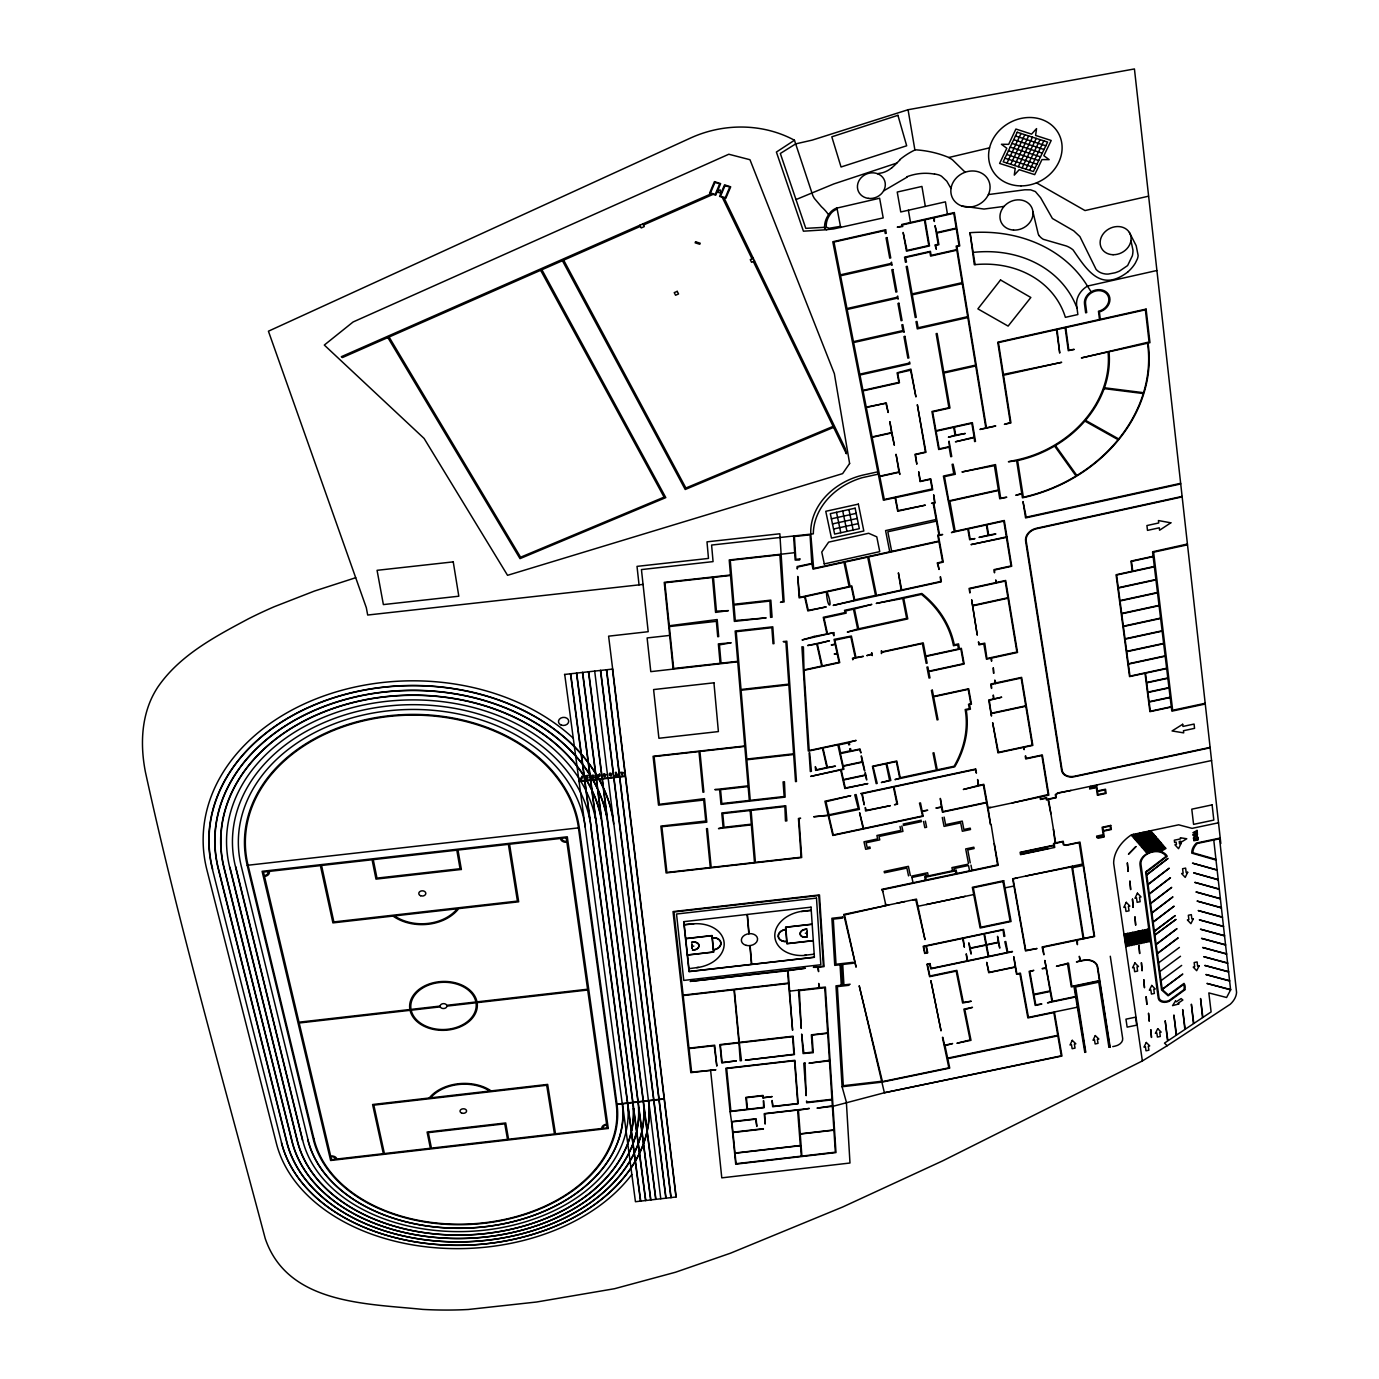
<?xml version="1.0" encoding="UTF-8"?>
<svg xmlns="http://www.w3.org/2000/svg" width="1379" height="1379" viewBox="0 0 1379 1379"><rect width="100%" height="100%" fill="white"/><g stroke="black" fill="none" stroke-linecap="round" stroke-linejoin="round"><path stroke-width="1.5" d="M593.522 777.325L592.039 775.188L594.142 775.394L594.004 777.808L591.936 777.515L593.487 777.446M1006.98 163.067L1021.029 133.47M1010.755 164.273L1024.838 134.711M1014.548 165.48L1028.648 135.935M1018.323 166.704L1032.44 137.176M1022.098 167.91L1036.232 138.4M1025.873 169.117L1040.025 139.624M1029.63 170.324L1043.817 140.865M1213.761 840.001L1230.62 989.863L1226.603 997.5L1208.831 992.914L1211.107 1011.927L1164.479 1043.11L1167.168 1045.73L1230.258 1004.257A24.288 16.772 -16.3 0 0 1236.567 992.38L1219.57 838.777M1152.637 551.772L1187.353 544.033M1090.375 786.323L1089.6 789.012L1096.271 787.599L1097.391 795.252L1106.13 793.408L1105.527 789.219L1097.477 790.925L1096.598 784.996M900.022 159.861L896.419 163.463A62.21 56.177 -23.8 0 1 891.954 167.686M1127.746 272.025C1100.873 292.71 1086.962 270.094 1073.086 249.927A28.39 24.098 -25.7 0 0 1066.329 245.979L1043.334 239.325A17.944 15.359 -27.1 0 1 1039.318 235.843M1193.559 838.139L1195.645 836.432L1197.834 837.087L1196.558 836.226M1196.507 835.743L1197.506 834.398L1195.61 835.933L1193.214 835.226L1194.903 836.208M891.92 167.652L889.869 169.221A22.443 20.082 -23.9 0 1 882.56 172.72L877.544 173.702M1194.886 836.519L1193.507 837.622L1193.869 840.759L1198.161 839.845L1197.886 837.57L1197.61 839.535L1196.283 839.811L1196.076 838.07L1195.8 839.914L1194.317 840.225L1193.593 838.398M1146.725 874.648L1168.03 858.427L1146.776 874.976M1148.035 884.301L1169.271 868.184L1148.069 884.629M1149.31 893.764L1170.478 877.716L1149.345 894.092M1150.603 903.297L1171.719 887.352L1150.638 903.624M1151.879 912.743L1172.926 896.884L1151.913 913.07M1153.12 921.93L1174.115 906.158L1153.154 922.258M1154.861 934.841L1175.822 919.517M1154.895 935.152L1175.856 919.483M1156.136 944.253L1176.994 928.67L1156.171 944.563M1154.361 931.118L1175.218 915.604L1154.395 931.428M1157.36 953.354L1178.166 937.858L1157.395 953.665M1158.636 962.835L1179.39 947.442M1159.825 971.574L1180.51 956.25M1161.049 980.641L1181.682 965.403M1162.204 989.226L1182.786 974.057L1162.256 989.536L1168.306 994.931L1184.027 983.399A14.204 9.877 -15.7 0 1 1184.733 989.881M1184.802 989.863L1169.202 1001.309A7.946 5.516 -15.6 0 1 1158.274 998.379L1140.002 864.788A14.393 10.411 -16.8 0 1 1150.827 851.929A14.393 10.411 -16.8 0 1 1167.22 856.256L1146.38 872.131L1162.256 989.536M355.696 577.715L314.481 591.039L274.231 606.726A423.146 316.429 -2.4 0 0 248.565 618.74C215.21 636.546 179.615 655.18 157.74 687.225A133.384 103.563 3.4 0 0 151.569 698.291C140.968 721.269 140.624 747.711 145.45 772.188C179.701 928.981 224.139 1083.429 265.216 1238.514C287.556 1304.051 365.487 1303.534 422.698 1309.395A293.951 205.04 -2.5 0 0 442.349 1310.033A307.362 215.038 -2.5 0 0 452.346 1310.016A279.161 194.06 -2.6 0 0 468.308 1309.481L536.552 1302.017L614.551 1288.71L675.52 1272.231L730.525 1253.183L842.638 1207.021L942.633 1160.877L1142.364 1060.951L1167.168 1045.73M828.589 214.641L825.849 211.228A60.848 54.057 -16 0 0 821.488 206.781L814.351 198.386A92.686 82.654 -24.6 0 1 812.8 195.525L794.459 140.244L776.394 152.052L803.423 231.189L826.814 229.707M883.594 190.905L907.072 177.167M1133.693 834.312L1131.573 835.553L1132.228 836.312L1136.744 833.674M1140.157 832.95L1132.969 837.156L1133.624 837.898L1143.208 832.295M1146.328 831.64L1134.296 838.673L1134.934 839.415L1149.379 831.003M1148.604 852.774L1162.652 844.62L1163.307 845.361L1152.896 851.412M1155.654 851.067L1164.031 846.206L1164.669 846.947L1157.567 851.067M1159.239 851.257L1165.324 847.723L1165.979 848.464L1160.653 851.55M796.011 199.576L833.881 183.907L896.764 163.101M640.408 226.363L342.406 357.575L341.302 356.713L711.288 193.767L709.564 193.215L714.443 181.632L720.631 183.614L715.735 195.18L713.115 194.353L643.441 225.018M753.296 258.321L750.279 259.631L751.555 262.286L754.572 260.976M833.123 426.37L685.88 488.011L563.666 260.148M833.606 427.369L685.225 489.493L562.425 260.7M824.797 228.38L826.349 229.672L833.519 228.948L883.198 217.916L879.63 198.231L836.002 208.298A15.307 13.583 -19.8 0 0 830.02 212.728L828.055 215.486A23.581 20.875 -20 0 0 824.625 228.397M837.139 209.056L836.312 209.401A13.497 11.98 -19.8 0 0 831.037 213.297L829.313 215.727A20.806 18.427 -19.9 0 0 826.262 227.121L829.141 228.259L840.466 226.363M1220.829 843.517L1134.434 68.95L908.054 109.734L812.179 140.124L795.7 143.881L780.324 153.483L805.784 228.345L824.711 227.311M833.019 1106.286L884.387 1092.754L1061.985 1056.038L1054.401 1011.979M1004.067 206.402L984.003 209.056L961.784 205.988M908.054 109.734L914.863 149.777A104.132 91.135 -21.5 0 1 948.804 157.499L989.536 147.846M1091.168 291.848L1087.462 286.091A137.469 116.284 -20.8 0 0 970.04 232.706L974.298 264.699A95.685 80.947 -21.2 0 1 1065.381 317.342L1077.861 314.55L1076.706 305.897A21.254 17.772 -25.8 0 1 1087.462 286.091L1156.791 270.525M1148.5 196.214L1085.014 210.556L1036.491 182.855M962.128 282.661L912.122 293.899L907.227 266.302L906.21 266.526L915.26 317.532L916.259 317.308L912.277 294.83L962.283 283.609M967.679 316.653L918.121 327.754L917.001 321.445L916.001 321.669L917.276 328.892L967.834 317.566M824.142 563.942L879.75 551.634L876.785 536.827L868.649 533.277L828.624 542.137L821.763 552.048L824.297 563.908M877.837 471.808L862.806 475.117A64.641 53.005 -14.6 0 0 810.783 534.087L813.644 568.458L938.823 541.068L937.72 535.086L938.927 534.828L933.204 503.421L931.549 503.266L934.445 502.628L933.652 494.785L935.134 502.99L933.807 503.283L939.513 534.707L942.667 534.518L938.409 535.448L943.27 562.132L937.91 563.304L939.047 569.475L937.237 562.942L942.581 561.77L938.909 541.551L868.701 556.909L876.527 595.452L901.142 590.091L898.384 572.837L901.728 589.953L940.633 581.473L940.375 576.663L941.323 581.817L833.209 605.398L854.187 600.33L851.291 586.54L827.004 591.85C833.674 608.76 827.366 610.139 826.417 591.97L805.215 596.607L808.284 610.328L826.228 606.915L807.801 610.931L804.629 596.745L799.13 597.883L797.751 576.422L799.699 597.314L849.085 586.523L843.982 562.322L813.007 569.113L811.869 563.908L797.751 567.01L797.286 569.01L797.114 566.562L811.8 563.425L810.076 534.811L794.407 536.534L795.873 559.357L800.148 558.891L799.458 560.012L795.166 560.064L793.597 536L813.317 533.845A65.296 53.505 -14.7 0 1 862.289 477.668L878.285 474.135M831.399 518.797L856.187 513.35M832.485 523.917L857.238 518.47M833.571 529.019L858.29 523.589M936.134 519.487L885.577 530.587L889.748 551.807M936.427 521.107L887.835 531.777L891.679 551.376M1180.579 483.339L1026.217 517.159L1023.011 501.577L1025.562 517.935L1180.648 483.977M1182.027 496.423L1036.456 528.26A12.739 10.205 -18.9 0 0 1025.614 541.137L1061.589 770.327A11.877 8.912 -16.4 0 0 1074.517 776.687L1210.141 747.797M1182.096 496.923L1036.525 528.76A12.118 9.705 -18.9 0 0 1026.217 541.016L1062.14 770.206A11.291 8.481 -16.4 0 0 1074.448 776.256L1210.09 747.384M1006.946 536.759L970.988 544.619L1006.429 537.379L1011.048 565.924L993.966 569.648L994.5 572.819L994.638 569.992L1011.721 566.269L1004.308 520.504L955.182 531.277L949.855 501.18L998.396 490.51L999.741 498.784L1006.756 497.233L1000.654 498.06L995.517 464.585L961.956 471.98L994.397 465.654L998.362 489.993L948.786 500.905L944.494 476.651L955.337 474.273L953.079 464.154L952.113 464.361L953.751 473.773L943.391 476.065L954.216 531.484L951.458 532.587L967.799 529.019L969.661 539.758L974.97 538.603L970.178 539.137L968.403 528.881L986.364 524.951L988.088 535.224C957.853 541.913 1015.013 530.501 988.691 535.086L986.968 524.813L1003.774 521.124L1006.342 536.896M996.121 582.541L969.058 588.437L969.851 592.987L969.73 588.799L1005.17 581.076L1016.875 652.026L986.933 658.49L984.761 643.148L979.469 644.303L978.435 641.821L978.969 644.889L983.779 643.838L986.468 659.196L991.036 658.197M1187.44 544.843L1153.62 552.203L1172.667 710.254L1205.16 703.29M1153.103 556.289L1130.952 561.098L1132.245 571.234L1116.076 574.75L1129.539 676.606L1145.001 673.28L1149.896 711.667L1171.323 707.082M1153.154 556.685L1131.504 561.391L1132.745 571.13L1154.326 566.441M972.643 605.415L1007.911 597.745M972.729 605.898L1007.997 598.227M1154.378 566.838L1116.611 575.043L1118.283 587.678L1155.912 579.508M1155.947 579.904L1118.335 588.057L1119.989 600.589L1157.464 592.47M1157.515 592.867L1120.041 600.985L1121.696 613.414L1159.032 605.347M925.774 656.025L958.457 648.94L957.716 644.838L953.475 645.751A128.799 101.943 -11.7 0 0 921.465 594.401L903.728 598.262L907.778 618.912L847.309 632.047L857.652 628.996L853.48 609.208L845.689 610.897L846.172 613.155L824.021 617.964L827.452 633.53M1159.067 605.726L1121.748 613.81L1123.368 626.152L1160.566 618.102M925.878 656.473L960.853 648.906L963.525 663.678L928.705 671.194L927.877 666.936L926.929 667.143L929.032 678.072L929.98 677.865L928.791 671.642L964.18 664.006L961.353 648.32L959.422 648.733L958.543 643.872L954.285 644.786A129.781 102.718 -11.7 0 0 921.827 593.487L876.234 603.416L902.762 598.469L906.641 618.344L858.617 628.79L854.463 608.984L871.838 604.381L844.534 610.328L845.017 612.586L823.263 617.309L826.866 633.65M1160.618 618.499L1123.42 626.531L1125.04 638.787L1162.101 630.789M1162.152 631.168L1125.092 639.166L1126.695 651.319L1163.617 643.372M1163.669 643.752L1126.746 651.698L1128.332 663.764L1165.134 655.852M995.328 683.036L990.794 684.018L991.553 688.449L991.449 684.449L1021.149 678.054L1032.216 745.091L998.43 752.313L992.639 722.682L997.948 752.865L1032.837 745.401L1021.632 677.365L995.897 682.915L994.811 680.054L995.431 683.605M1165.169 656.232L1128.384 664.144L1129.97 676.124L1166.617 668.246M1166.668 668.625L1145.484 673.176L1146.673 682.484L1167.789 677.951M809.18 750.504L856.135 740.42L849.188 742.367L849.688 744.643L848.757 744.85L848.326 742.867L838.846 744.901L840.638 752.848L850.085 750.814L849.636 748.831L850.567 748.625L851.084 750.9L860.048 748.969L860.927 752.951L859.582 749.538L840.414 753.641L843.155 765.845L862.254 761.76C857.928 739.178 869.442 790.598 862.34 762.191L843.258 766.276L843.931 769.258L841.224 769.844L843.414 779.6L865.374 774.912C864.064 764.966 868.908 789.736 865.46 775.326L843.517 780.031L845.31 787.978L867.839 783.6L844.844 788.512L840.673 769.965L810.662 776.394L843.276 768.965L837.846 744.815L809.214 750.952L804.026 670.366L839.742 662.627L834.847 640.218L850.791 636.753L855.256 657.628L852.463 658.231L852.791 659.8L853.032 658.593L863.426 656.335L855.963 657.473L851.395 636.029L834.054 639.391L835.088 644.079L831.227 644.924L835.174 644.545L837.105 653.37L834.226 653.991L837.208 653.836L839.053 662.299L822.263 665.936L817.333 643.907L829.451 640.787L807.629 645.527L816.747 644.027L821.694 666.057L803.991 669.901L803.388 646.941L801.923 646.768L808.249 751.021M991.553 713.15L1025.735 705.807M991.639 713.598L1025.804 706.255M1167.841 678.313L1146.707 682.864L1147.897 692.103L1168.961 687.587M1169.013 687.966L1147.949 692.482L1149.121 701.687L1170.116 697.188M1170.168 697.55L1149.155 702.049L1150.327 711.202L1171.271 706.72M1205.246 704.031L1172.184 711.099M903.09 824.09L921.258 820.229M903.383 825.469L921.534 821.608M1211.555 760.536L1058.124 793.184L1055.814 794.752L1056.28 797.717L1048.574 799.355L1055.642 842.862L1063.243 841.259L1063.761 844.465L1066.191 844.999L1079.998 842.086L1094.616 936.479L1042.989 947.287L1043.869 954.785L1042.076 946.977L1083.101 938.392L1071.759 866.857L1025.631 876.079M1050.884 813.662L1048.04 799.648L1046.437 799.992L1046.161 798.251L1040.421 799.475L1040.007 797.028L988.14 808.06L990.553 824.556L986.588 802.75L942.426 812.145L941.478 807.301L935.893 808.06L941.392 806.887L940.306 798.407L942.908 811.61L986.519 802.337L983.33 784.841L963.335 789.477L978.125 785.513L977.608 779.531L978.676 785.392L983.813 784.306L987.985 807.301L990.915 807.473M1053.418 829.158L1055.125 843.155L1053.539 843.483L1053.815 845.172L1020.115 852.308L1020.529 854.652L1054.745 847.43L1054.142 843.776L1062.847 841.69L1063.347 844.758L1066.122 845.361L1079.136 842.621L1082.481 864.081L1012.651 878.802L1025.493 950.941L1037.06 948.511L1025.804 950.39L1013.1 879.026L1017.564 877.768M991.105 824.435L997.569 864.909L881.646 889.403L882.836 891.575M911.64 876.113L927.602 872.752L928.257 875.906M967.92 864.219L951.924 867.598L952.544 870.77M911.915 877.458L926.085 874.458L926.464 876.286M968.179 865.564L953.975 868.563L954.337 870.39M1048.385 848.43L1021.149 854.187L1020.856 852.498L1053.866 845.517L1054.142 847.189M1218.519 822.78L1192.094 828.365L1178.666 824.814L1131.435 834.795A43.128 31.252 -16.8 0 0 1113.663 863.254L1142.364 1060.951M885.525 903.745L885.249 905.693L843.724 914.449L856.1 967.179L844.534 914.932L888.817 904.934M1072.586 867.719L1083.153 865.478L1094.116 936.255L1083.791 938.409M1220.225 838.018L1196.42 843.034A18.203 13.118 -17.8 0 0 1191.732 853.118L1216.019 860.065M1220.294 838.622L1197.231 843.483A16.738 12.066 -17.8 0 0 1192.921 852.756L1215.95 859.358M1004.981 887.886L1013.927 886.007M917.983 906.296L973.729 894.557M1012.393 951.389L1007.79 952.355L1005.791 941.512L1004.826 941.702L1007.273 952.458L988.743 956.336L986.588 945.029L998.362 942.564C1002.774 962.301 995.173 921.999 998.293 942.185L986.519 944.649L984.468 933.842L1003.119 929.929L1003.86 936.444L1004.826 936.238L1003.584 929.429L923.189 946.304L924.688 953.441L927.757 952.803L926.343 946.046L962.645 938.427L964.386 947.218L963.18 938.306L983.934 933.945L985.985 944.77L970.23 948.062C965.765 929.308 973.522 967.92 970.299 948.442L986.071 945.149L988.226 956.44L967.61 960.767L966.248 953.82L967.093 960.87L931.049 968.42L930.015 963.542L926.964 964.18L929.601 976.694L956.181 971.126L962.628 1003.05L971.264 1001.24L963.335 1002.292L956.888 970.368L929.877 976.004L927.412 964.386L929.687 963.904L930.739 968.868L1012.462 951.769M1067.518 963.938L1056.452 966.248L1068.518 963.111L1071.897 986.347L1099.425 980.607L1097.305 966.989A12.945 9.153 -14.5 0 0 1083.204 960.542L1076.43 961.956L1079.998 960.715L1079.292 956.319L1080.688 960.767L1083.153 960.249A13.342 9.446 -14.5 0 1 1097.701 966.903L1110.164 1047.144L1109.044 1047.213M1077.378 1007.204L1028.441 1017.357L1020.426 973.16L1016.909 973.884L1013.772 956.664L1015.22 966.851L989.036 972.333L986.709 962.335L988.691 972.695L1015.272 967.144L1016.564 974.264L1019.822 973.574L1027.872 1017.943L1053.832 1012.565L1057.745 1035.301L947.649 1058.124L945.029 1045.713L952.613 1043.541L944.529 1045.23L942.857 1037.336M956.992 1043.231L970.092 1039.921L963.869 1009.152L972.471 1007.359L964.8 1009.566L971.006 1040.318L957.371 1043.145M1112.75 1046.609L1115.077 1046.127A8.688 5.999 -14.4 0 0 1122.678 1038.456L1110.285 956.25M988.364 194.577L1024.838 189.785L1030.665 189.837L1035.388 191.578L1040.593 197.697L1052.401 218.485L1073.758 230.845L1079.895 236.567L1096.098 269.405A17.462 14.686 -27.4 0 0 1104.958 273.921A17.255 14.514 -27.4 0 0 1108.251 274.076L1114.921 272.818A33.889 28.58 -27.8 0 0 1119.61 271.042L1127.626 265.561L1132.349 255.787A28.614 24.115 -27.4 0 0 1132.952 250.133L1130.952 240.601M829.417 1060.261L808.956 1063.192L829.451 1060.83M881.681 1081.274L843.31 1085.687L837.363 986.64L849.068 985.295M850.171 984.21L835.984 985.83L842.086 1086.738L881.888 1082.153L949.752 1068.104L947.769 1058.676L1057.848 1035.87L1061.278 1055.814L884.387 1092.754M763.242 1097.598L772.171 1096.581L762.759 1097.925L762.57 1095.84L746.418 1097.701L747.487 1109.233L763.57 1107.371L763.501 1100.563L764.121 1107.682L730.06 1111.595L725.785 1068.26L794.873 1060.313L798.148 1103.752L772.636 1106.699L772.102 1100.476L772.998 1106.372L797.751 1103.528L794.511 1060.727L726.681 1068.518L730.922 1111.508M831.933 1099.287L807.422 1102.114L806.543 1101.011L806.663 1102.769L831.968 1099.856M730.887 1111.146L746.97 1109.285L745.867 1097.391L763.052 1095.426L763.259 1097.874M832.347 1105.786L817.023 1108.13L832.382 1106.354M797.614 1110.061L764.655 1113.87L765.155 1124.075L764.259 1113.646L809.352 1108.44L798.441 1110.267L801.906 1156.085M730.06 1111.595L731.525 1121.592L756.123 1118.765L756.83 1126.471L755.658 1119.179L731.939 1121.903L736.058 1163.704L835.329 1152.206L824.763 987.726L799.355 990.639L801.251 1028.424L798.475 990.122M732.956 1132.176L763.38 1128.677M732.99 1132.538L763.414 1129.022M800.216 1133.814L833.899 1129.918M800.234 1134.072L833.916 1130.194M735.007 1153.016L800.303 1145.466L797.579 1109.802M735.024 1153.275L800.527 1145.69L801.32 1156.154M684.225 924.671L692.086 923.775M811.024 910.243L803.164 911.14A30.114 22.081 -9.5 0 0 774.826 936.617A30.114 22.081 -9.5 0 0 806.232 955.285M684.243 924.878L693.878 923.792M801.423 911.536L811.024 910.45M685.708 938.547L712.098 935.531L713.736 952.096L687.483 955.078M811.955 924.154L785.599 927.153L786.84 943.753L813.058 940.754M685.725 938.703L711.892 935.72L713.495 951.958L687.466 954.923M811.955 924.326L785.84 927.309L787.064 943.564L813.058 940.599M692.12 946.287L693.809 946.097M806.991 933.031L805.319 933.221M688.948 968.679L698.429 967.403M804.474 955.285L813.955 954.199M814.162 957.181L689.241 971.454L683.915 921.827M789.633 991.139L818.988 987.778L818.712 983.451L819.66 987.709L825.383 987.054L835.984 1152.568L735.714 1164.169L731.525 1121.592M827.676 1032.94L811.369 1034.819L812.576 1052.091L803.871 1053.091L801.664 1034.043L803.078 1053.556L813.265 1052.694L812.041 1035.112L827.693 1033.319M669.677 635.426L647.113 637.943L650.785 671.642L737.731 661.799L744.763 745.97L653.077 756.278L658.524 805.146L703.704 800.044L705.738 821.022L660.851 826.09L666.074 872.941L801.699 857.548L799.027 818.85L800.63 818.23L798.441 818.488L801.113 857.204L755.416 862.392L751.09 810.404L784.875 806.577L785.461 821.022L786.857 820.867L785.771 805.75L721.769 812.989L723.096 827.366L718.493 828.607L751.348 824.883L754.485 862.496L711.185 867.408L707.427 828.589L706.496 828.693L710.271 867.512L666.936 872.424L661.868 826.711L706.806 822.177L704.514 798.648L659.386 804.302L654.077 756.606L698.981 751.572L702.945 792.218L703.876 792.115L699.929 751.452L744.798 746.418L748.09 785.84L714.839 789.598L719.631 789.788L720.976 804.371L785.134 797.131L784.444 781.738L783.082 781.893L784.151 796.51L750.245 800.337L746.866 759.795L793.649 754.537L795.528 781.6L796.459 781.497L786.823 641.183L783.203 641.597L785.892 642.097L793.597 753.796L746.815 759.053L741.075 690.241L788.84 684.898M564.476 674.469L612.672 669.074L676.175 1196.989M788.788 684.122L741.023 689.483L736.214 631.703L771.861 627.721L773.016 643.734L773.998 643.614L772.792 626.807L735.162 631.013L737.696 661.317L721.045 663.178L719.442 644.889L731.18 642.786L718.356 643.872L720.079 663.299L673.659 668.487L664.885 582.783L712.46 577.491L715.563 612.414L728.44 610.621L716.442 611.138L713.46 577.387L730.525 575.491L734.352 621.412L766.155 617.878L735.283 620.498L733.99 605.071L769.913 601.072L770.602 617.378L772.085 617.206L770.844 600.141L733.921 604.261L730.267 560.339L779.876 554.841L783.065 601.244L780.462 602.347L784.117 601.933L779.842 533.776L706.996 541.844L708.478 558.426L637.012 566.373L639.046 584.868M586.747 776.17L588.247 775.446L585.523 775.739A1.931 1.5 -4.8 0 0 586.023 776.446A7.205 5.585 -4.9 0 0 586.851 776.963A10.963 8.481 -4.6 0 1 587.402 777.291C585.127 779.549 589.626 778.463 587.454 776.618M617.895 775.239L615.241 775.532L616.947 774.774A5.43 4.223 -5.7 0 1 615.396 772.395L616.172 772.309A4.999 3.878 -5.7 0 0 617.861 774.791M579.077 781.203L625.29 775.998L612.414 669.108M579.128 781.565L625.325 776.36L664.126 1098.735L616.999 1104.165L579.301 827.796A167.859 127.264 -0.6 0 0 388.602 715.787A167.859 127.264 -0.6 0 0 247.203 865.322L313.257 1139.14A153.345 106.683 -2.7 0 0 484.063 1223.294A153.345 106.683 -2.7 0 0 617.034 1104.458L664.161 1099.029L675.969 1197.006L635.443 1201.712L622.498 1103.838M247.203 865.322L579.301 827.796M794.683 552.686L729.215 559.96L730.474 574.991L664.23 582.352L673.124 669.143M643.062 584.42L367.693 615.034L366.314 607.674L268.422 331.201L691.207 137.728A109.441 98.116 -14.2 0 1 794.459 140.244M669.28 625.756L717.201 619.55L718.7 636.598L717.718 636.702L716.356 621.326L669.367 626.566M793.597 536L711.598 545.05L713.064 561.615L641.442 569.579L648.199 631.703L608.604 636.167L612.672 669.074M1104.458 387.775L1142.45 392.55M1104.165 388.619L1142.157 393.411M934.514 173.909L938.444 174.805A16.944 14.928 -24.6 0 1 941.529 176.236L946.821 181.201L951.01 188.509M1230.585 989.553L1206.935 983.434L1230.62 989.863M1228.568 971.661L1204.781 965.438L1228.62 971.954M1229.585 980.693L1205.867 974.522L1229.62 981.003M1227.603 962.938L1203.729 956.681L1227.638 963.249M1225.552 944.718L1201.523 938.375L1225.586 945.046M1226.569 953.803L1202.626 947.494L1226.603 954.113M1224.518 935.6L1200.419 929.205L1224.552 935.927M1222.432 917.052L1198.179 910.554L1222.466 917.38M1223.483 926.292L1199.299 919.845L1223.518 926.602M1221.38 907.623L1197.041 901.073L1221.415 907.951M1219.277 889.007L1194.8 882.37L1219.312 889.334M1220.363 898.556L1195.955 891.954L1220.398 898.867M1218.226 879.561L1193.662 872.855L1218.26 879.888M1217.14 869.89L1192.49 863.151L1217.174 870.218M1006.67 154.482L1036.939 164.204M1004.929 158.171L1035.164 167.859M1011.945 143.399L1042.265 153.172M1010.186 147.105L1040.49 156.861M1008.428 150.794L1038.715 160.533M1015.461 135.969L1045.816 145.795M1013.703 139.675L1044.041 149.484M610.087 774.877C614.138 775.291 608.777 770.43 609.259 775.067C611.518 777.015 612.31 775.222 610.087 775.17M1085.514 420.336L1118.266 438.694M1084.894 421.078L1117.645 439.418M965.179 172.237L952.665 159.998A44.438 39.164 -24.2 0 0 948.804 157.499M1055.452 445.555L1076.861 475.479A147.777 123.645 -21.3 0 0 1147.518 343.216M1054.607 446.055L1076.016 475.996A147.777 123.645 -21.3 0 1 1023.356 497.198L1017.616 460.586A107.907 90.393 -21.5 0 0 1022.666 459.362A104.287 87.291 -21.4 0 0 1049.091 449.106A107.907 90.393 -21.5 0 0 1109.009 351.783M387.861 337.562L520.004 558.633L665.798 497.612L541.895 269.732M389.085 337.028L520.59 557.219L664.092 497.129L540.637 270.284M1129.418 232.517L1136.175 245.686L1138.123 255.46A15.462 12.98 -27.8 0 1 1137.347 258.976L1135.245 263.251A34.027 28.666 -27.5 0 1 1127.729 272.025M639.839 225.225L641.218 227.949L644.252 226.604L642.873 223.898M752.038 258.873L722.2 197.231L719.614 196.404L724.527 184.855L730.698 186.82L725.785 198.369L724.027 197.818L845.189 448.313L846.378 453.777L753.313 261.51M842.086 1086.738L846.378 1102.183L849.981 1163.014L721.786 1177.856L710.616 1070.38M229.931 867.27L297.468 1140.967A169.272 117.784 -2.7 0 0 456.38 1235.015A169.272 117.784 -2.7 0 0 627.635 1143.674M302.518 1140.381L235.464 866.65A179.718 136.28 -0.6 0 1 386.758 706.169A179.718 136.28 -0.6 0 1 590.988 826.469M235.688 866.615L302.725 1140.364A164.015 114.112 -2.7 0 0 485.27 1230.102A164.015 114.112 -2.7 0 0 627.514 1103.252M884.146 1091.737L859.203 985.744L882.422 1081.584L948.855 1067.829L942.443 1037.422M822.987 747.987L827.434 767.396L835.45 766.138L815.61 770.396L815.334 766.621L816.644 769.723L826.883 767.517L822.436 748.125M896.833 903.245L904.865 901.556M836.501 512.298L840.776 532.742M901.832 826.055L902.952 831.382L879.026 836.467L879.768 839.88L866.115 842.776L867.184 847.551L869.908 846.965L870.201 848.326L865.667 849.292L863.995 841.811L877.647 838.897L876.906 835.484L900.832 830.399L900.004 826.452M911.95 877.613L913.036 882.767M910.347 875.527L908.399 866.34L884.18 871.459L884.473 872.804L906.882 868.063L908.537 875.906M912.898 899.849L915.759 899.901L924.981 939.599L916.466 899.108L885.921 905.555L882.439 889.748L998.224 865.288L994.276 843.586M926.447 904.521L965.248 896.35M842.707 510.937L846.965 531.38M926.274 879.974L925.688 877.147L955.371 870.873L955.923 873.7M848.93 509.558L853.136 530.019M925.378 880.164L924.654 876.665L956.147 870.011L956.819 873.51M923.534 821.453L924.792 827.641L926.619 827.245L925.361 821.057M944.115 817.075L945.598 824.642L962.266 821.108L963.869 829.503L970.247 828.158L970.506 829.52L962.318 831.261L960.698 822.867L944.046 826.4L942.288 817.454M836.932 207.919L840.707 227.535M1032.974 211.952L1038.266 234.12A14.738 12.601 -27 0 0 1039.335 235.826M968.437 863.237L965.696 848.93L973.85 847.206L974.108 848.568L967.765 849.912L970.23 862.858M968.558 865.65L969.558 870.821M895.471 497.543L897.988 510.644L925.361 505.145L897.695 511.23L895.074 497.629M970.988 865.133L971.988 870.304M1012.324 802.923L1048.178 794.511L1041.852 755.502L1025.683 758.95L1025.218 756.123M993.966 698.877L993.294 695.016L993.397 698.998M908.382 210.246L910.519 222.502M990.932 657.628L991.57 661.231L991.604 658.076L1017.53 652.474L1005.687 580.473L996.707 582.421L995.69 579.921L996.207 583.024M925.068 219.813L929.515 245.945L906.451 251.15L903.142 232.448L906.986 250.444L928.774 245.514L924.413 219.95M925.326 206.402L921.93 186.441L897.229 192.043L900.746 211.97L945.425 201.851L947.442 214.141M1024.304 747.228L1024.132 749.676L1023.735 747.349M1025.769 756.002L1026.166 758.398L1042.334 754.951L1048.85 795.149L1040.559 796.924L1040.904 798.941L1046.644 797.717L1046.902 799.355L1055.762 797.458L1055.314 794.649L1057.762 792.908L1071.052 790.426M934.376 217.71L934.341 221.502L933.721 217.848M1067.415 963.352L1071.311 986.933L1073.965 986.381L1075.62 996.517L1052.556 1001.326L1044.851 960.439L1046.109 967.799L1042.093 968.644L1046.196 968.265L1050.091 990.88L1033.888 994.259L1029.872 971.678L1033.819 970.368L1029.13 971.333L1035.198 1005.412L1041.869 1004.015L1035.767 1004.808L1033.991 994.862L1050.195 991.501L1051.918 1001.447L1047.471 1002.861L1075.689 996.983L1084.79 1052.401L1085.773 1052.177L1075.62 987.002L1098.77 982.176L1108.871 1046.954M1085.428 1052.263L1074.603 986.261L1099.494 981.072L1109.785 1047.23M1077.361 940.082L1077.413 944.667L1076.706 940.219M1072.362 866.219L1083.842 938.72M970.04 232.706L975.108 264.613M1057.09 329.512L1059.727 353.076L1056.469 329.65M1065.76 327.581L1068.828 350.042L1074.224 349.387L1068.277 350.714L1065.122 327.719M1167.789 1039.938L1165.186 1020.753L1167.444 1040.162M564.718 674.434L622.239 1103.562M570.716 673.779L581.352 753.985A202.989 153.948 -0.6 0 1 588.161 762.346L576.456 673.124M584.886 780.548L584.403 776.877A191.112 144.933 -0.6 0 1 591.815 790.305L595.556 818.781M584.937 780.91L586.334 791.46M586.437 792.201L627.686 1102.924M627.721 1103.234L631.427 1131.056A169.324 117.818 -2.7 0 0 632.754 1102.648M635.374 1160.842L634.357 1153.103A180.115 125.334 -2.7 0 0 638.201 1144.174L639.391 1153.258A185.251 128.919 -2.7 0 1 449.83 1245.151A185.251 128.919 -2.7 0 1 281.575 1142.777L212.418 869.253A202.989 153.948 -0.6 0 1 335.235 697.188A202.989 153.948 -0.6 0 1 581.076 753.658L570.458 673.797M635.426 1161.152L640.718 1201.092M584.644 780.566L584.093 776.394A191.112 144.933 -0.6 0 0 577.094 766.448M584.696 780.945L586.006 790.788M586.109 791.512L589.816 819.54M590.746 826.504L627.479 1102.959M628.238 1108.768L631.289 1131.659A169.272 117.784 -2.7 0 1 627.79 1143.26M635.202 1161.152L634.185 1153.447A180.115 125.334 -2.7 0 1 449.537 1241.841A180.115 125.334 -2.7 0 1 286.711 1142.208L218.192 868.598A197.18 149.535 -0.6 0 1 343.061 700.015A197.18 149.535 -0.6 0 1 582.438 763.983L581.128 754.054A202.765 153.776 -0.6 0 0 335.545 697.309A202.765 153.776 -0.6 0 0 212.659 869.218M635.254 1161.463L640.511 1201.126M1176.442 1034.336L1173.891 1014.996L1176.097 1034.56M576.698 673.107L588.454 762.742A202.989 153.948 -0.6 0 1 595.452 772.964L582.455 672.452M590.695 779.893L590.109 775.446A196.938 149.346 -0.6 0 1 597.538 789.098L601.278 818.023A191.353 145.105 -0.6 0 0 592.056 790.253L590.746 780.255M632.927 1102.321L592.143 791.012A191.112 144.933 -0.6 0 1 602.192 825.211L637.943 1101.752M632.961 1102.631L636.667 1130.901A174.633 121.524 -2.7 0 0 637.994 1102.045M645.786 1200.506L639.597 1153.275A185.441 129.04 -2.7 0 0 643.441 1144.191L650.647 1199.954M590.453 779.911L589.798 774.946A196.938 149.346 -0.6 0 0 582.8 764.828L584.334 776.343A191.353 145.105 -0.6 0 1 591.712 789.564L590.505 780.29M596.469 825.849L632.72 1102.355M645.579 1200.54L639.425 1153.62A185.441 129.04 -2.7 0 1 449.623 1245.254A185.441 129.04 -2.7 0 1 281.454 1142.812M1184.785 1028.941L1182.665 1009.583L1185.13 1028.717M596.262 779.256L595.521 773.516A202.765 153.776 -0.6 0 0 588.505 763.208L590.04 774.895A197.18 149.535 -0.6 0 1 597.435 788.34L596.314 779.635M1099.511 319.48L1098.46 311.24A12.049 10.084 -25.8 0 0 1108.802 298.485A12.049 10.084 -25.8 0 0 1095.857 290.952A12.049 10.084 -25.8 0 0 1085.549 303.725L1086.704 312.568L1085.652 312.809L1084.497 303.949A13.135 10.998 -25.8 0 1 1095.478 290.073A13.135 10.998 -25.8 0 1 1109.785 297.778A13.135 10.998 -25.8 0 1 1099.373 311.964L1100.304 319.307M582.696 672.435L595.745 773.464A202.989 153.948 -0.6 0 1 603.157 787.133L602.106 778.98M596.504 779.238L595.831 774.015A202.765 153.776 -0.6 0 1 603.244 787.909L607.001 817.264A197.18 149.535 -0.6 0 0 597.762 789.047L596.538 779.6M638.167 1101.718L597.865 789.822A196.938 149.346 -0.6 0 1 607.932 824.556L643.183 1101.149M638.201 1102.028L641.907 1130.746A179.908 125.196 -2.7 0 0 643.217 1101.442M650.854 1199.92L643.597 1143.76A185.441 129.04 -2.7 0 0 647.096 1131.814L655.714 1199.368M1193.766 1023.149L1191.37 1004.188L1193.404 1023.373M588.695 671.763L602.313 778.583M602.347 778.945L603.485 787.857A202.989 153.948 -0.6 0 1 612.724 816.506M643.407 1101.114L603.588 788.633A202.765 153.776 -0.6 0 1 613.655 823.918M643.441 1101.425L647.147 1130.573A185.251 128.919 -2.7 0 0 648.458 1100.838M655.921 1199.334L647.234 1131.194A185.441 129.04 -2.7 0 0 649.199 1106.716M588.454 671.78L602.071 778.601M594.694 671.09L607.863 777.946M608.156 778.29L648.423 1100.545M648.682 1100.821L660.782 1198.782M1202.867 1017.271L1200.557 998.517L1202.505 1017.495M600.675 670.418L613.914 777.273M613.965 777.635L653.87 1099.908M653.905 1100.218L666.04 1198.161M600.434 670.453L613.672 777.308M613.724 777.67L653.663 1099.942M653.698 1100.235L665.833 1198.196M1152.585 552.014L1171.771 710.806M606.674 669.746L619.723 776.618M619.757 776.98L659.11 1099.304M659.145 1099.615L671.108 1197.575M606.432 669.78L619.481 776.653M619.533 777.015L658.903 1099.339M658.938 1099.632L670.901 1197.61M747.401 914.605L749.073 933.669M750.107 945.615L751.727 964.317M747.177 914.622L748.831 933.704M749.883 945.632L751.503 964.335M809.68 752.813L811.421 771.292L810.318 771.533L809.111 752.882M840.07 964.766L841.276 985.227M842.724 964.455L843.914 984.916M841.397 964.611L842.586 985.071M899.815 159.654A64.71 56.763 -24.5 0 1 914.949 149.966M906.917 176.736A47.041 41.267 -23.3 0 1 934.445 174.116M973.16 252.409A109.441 92.565 -21.2 0 1 1076.982 308M596.711 825.814A185.544 140.692 -0.6 0 0 385.844 701.428A185.544 140.692 -0.6 0 0 229.707 867.305L297.243 1140.985A169.496 117.939 -2.7 0 0 456.087 1235.153A169.496 117.939 -2.7 0 0 627.686 1144.087M576.732 765.621A191.353 145.105 -0.6 0 0 344.595 704.703A191.353 145.105 -0.6 0 0 223.95 867.943L291.986 1141.588A174.805 121.645 -2.7 0 0 456.242 1238.566A174.805 121.645 -2.7 0 0 632.944 1144.139L634.133 1153.103A179.908 125.196 -2.7 0 1 449.795 1241.721A179.908 125.196 -2.7 0 1 286.935 1142.174L218.416 868.58A196.938 149.346 -0.6 0 1 343.405 700.136A196.938 149.346 -0.6 0 1 582.507 764.431L584.024 775.86A191.353 145.105 -0.6 0 0 577.043 766M576.801 766.069A191.112 144.933 -0.6 0 0 344.94 704.824A191.112 144.933 -0.6 0 0 224.174 867.925L292.193 1141.571A174.581 121.49 -2.7 0 0 456.552 1238.428A174.581 121.49 -2.7 0 0 632.892 1143.708L631.358 1132.245A169.496 117.939 -2.7 0 1 627.859 1143.674M573.026 737.989A208.574 158.206 -0.6 0 0 323.169 696.188A208.574 158.206 -0.6 0 0 206.902 869.873L276.403 1143.398A190.526 132.591 -2.7 0 0 433.816 1247.616A190.526 132.591 -2.7 0 0 631.789 1174.512M580.456 778.721A1.931 1.5 -4.6 0 1 581.748 779.342L581.938 776.153L581.455 778.497A2.706 2.103 -4.6 0 0 580.404 778.152M585.265 827.124A173.909 131.867 -0.6 0 0 387.654 710.892A173.909 131.867 -0.6 0 0 241.222 865.995L308 1139.744A158.654 110.389 -2.7 0 0 484.701 1226.689A158.654 110.389 -2.7 0 0 622.274 1103.855M1108.061 351.99A106.941 89.583 -21.5 0 1 1048.643 448.416A103.27 86.429 -21.4 0 1 1022.529 458.552A106.941 89.583 -21.5 0 1 1017.978 459.672L1008.411 461.741L1016.633 460.758L1021.736 493.441L1015.789 495.251L1021.822 493.941L1022.425 497.836L1023.425 497.612A148.311 124.093 -21.3 0 0 1148.052 343.095M692.103 923.947A29.89 21.961 -7.1 0 1 724.096 942.409A29.89 21.961 -7.1 0 1 696.688 967.627M786.668 941.443A8.153 5.981 -9.1 0 1 778.359 936.358A8.153 5.981 -9.1 0 1 785.771 929.498M786.685 941.598A8.377 6.154 -9.1 0 1 778.135 936.393A8.377 6.154 -9.1 0 1 785.754 929.325M712.34 937.858A8.153 5.981 -7.5 0 1 720.803 942.926A8.153 5.981 -7.5 0 1 713.512 949.786M712.322 937.703A8.377 6.154 -7.5 0 1 721.027 942.891A8.377 6.154 -7.5 0 1 713.529 949.941M622.998 1109.268A158.878 110.527 -2.7 0 1 480.823 1227.241A158.878 110.527 -2.7 0 1 307.776 1139.778M623.205 772.55L622.515 774.791A2.051 1.586 -5.7 0 1 621.843 774.877L620.653 772.24L623.205 772.55M606.053 774.67C602.864 776.705 607.708 775.774 604.071 776.842L603.468 775.257L605.209 774.636L603.571 774.015L606.053 774.67M1015.185 168.41L1014.289 175.116L1019.202 169.686L1034.698 174.65L1041.972 159.585L1049.16 159.654L1043.851 155.689L1051.194 140.486L1035.595 135.435L1036.543 128.609L1031.578 134.125L1015.909 129.04L1008.67 144.347L1001.43 144.278L1006.808 148.277L999.62 163.429L1015.185 168.41M718.183 190.716L717.597 192.146L720.459 193.06L720.183 189.854L718.183 190.716M714.96 182.356L710.495 192.957L715.218 194.456L719.683 183.855L714.96 182.356M695.585 241.79L695.154 242.825L699.774 244.255L700.204 243.221L695.585 241.79M725.044 185.562L720.545 196.163L725.268 197.662L729.767 187.079L725.044 185.562M1017.219 132.246L1003.188 161.86L1033.405 171.53L1047.609 142.089L1017.219 132.246M1126.264 902.331L1123.868 907.382L1125.385 907.054L1126.005 911.45L1129.022 910.829L1128.401 906.434L1129.901 906.106L1126.264 902.331M1137.416 893.161L1135.003 898.229L1136.52 897.901L1137.141 902.331L1140.157 901.694L1139.537 897.281L1141.054 896.953L1137.416 893.161M1072.241 1040.335L1070.035 1044.972L1071.466 1044.679L1072.155 1048.712L1075.034 1048.109L1074.362 1044.075L1075.81 1043.782L1072.241 1040.335M1181.045 843.483L1178.545 848.688L1174.908 844.775L1176.442 844.465L1176.149 842.173L1174.615 842.5L1174.322 840.207L1180.476 838.915L1180.338 837.76L1186.767 838.76L1180.907 842.345L1180.769 841.19L1179.217 841.518L1179.51 843.81L1181.045 843.483M1095.288 1035.577L1093.047 1040.214L1094.495 1039.921L1095.15 1043.955L1098.029 1043.351L1097.391 1039.318L1098.839 1039.025L1095.288 1035.577M1134.917 962.921L1132.573 967.782L1134.038 967.472L1134.658 971.695L1137.606 971.075L1137.003 966.851L1138.485 966.541L1134.917 962.921M1187.698 872.269L1185.216 877.389L1181.613 873.562L1183.148 873.235L1182.579 868.736L1185.63 868.098L1186.181 872.597L1187.698 872.269M1151.741 985.433L1149.379 990.208L1150.862 989.898L1151.431 994.069L1154.361 993.449L1153.792 989.295L1155.257 988.984L1151.741 985.433M1193.369 918.69L1190.904 923.671L1187.371 919.948L1188.87 919.638L1188.336 915.277L1191.335 914.639L1191.87 919L1193.369 918.69M1146.294 1042.472L1143.984 1047.092L1145.415 1046.799L1146.001 1050.798L1148.879 1050.212L1148.293 1046.196L1149.741 1045.903L1146.294 1042.472M1157.722 1028.665L1155.395 1033.319L1156.843 1033.026L1157.412 1037.06L1160.291 1036.474L1159.739 1032.423L1161.187 1032.13L1157.722 1028.665M1199.109 965.869L1196.679 970.695L1193.214 967.093L1194.679 966.782L1194.162 962.559L1197.127 961.939L1197.644 966.179L1199.109 965.869M1175.529 1001.016L1172.546 1005.636L1178.993 1003.929L1178.131 1003.205L1182.872 1000.034L1181.131 998.586L1176.39 1001.74L1175.529 1001.016M849.619 463.499L842.621 473.618L507.541 575.319L424.094 438.436L324.306 345.06L353.093 321.979L728.801 154.241L749.969 159.723L834.364 373.657L849.619 463.499M1090.789 786.771L1090.203 788.34L1096.202 787.064L1095.995 785.668L1090.789 786.771M1000.533 279.971L977.883 308.879L1008.118 326.099L1030.837 297.485L1000.533 279.971M1135.882 846.603L1128.539 854.135L1135.882 846.603M1146.845 871.011L1145.621 872.011L1161.583 989.932L1168.116 995.81L1183.561 984.485A13.066 9.084 -15.7 0 1 1183.82 989.76L1169.064 1000.499A7.309 5.068 -15.6 0 1 1159.015 997.793L1140.967 864.237A13.256 9.584 -16.8 0 1 1150.931 852.412A13.256 9.584 -16.8 0 1 1166.031 856.393L1146.845 871.011M1170.823 522.813L1159.584 530.226L1159.291 527.812L1147.5 530.381L1146.914 525.554L1158.722 522.969L1158.429 520.555L1170.823 522.813M1182.682 724.285L1172.064 730.956L1183.699 732.87L1183.441 730.732L1194.559 728.353L1194.076 724.061L1182.941 726.44L1182.682 724.285M1150.879 830.968L1135.417 839.966L1136.072 840.725L1151.517 831.709L1150.879 830.968M1152.189 832.485L1136.744 841.5L1137.399 842.241L1152.844 833.244L1152.189 832.485M1153.568 834.088L1138.123 843.086L1138.778 843.827L1154.223 834.847L1153.568 834.088M1154.878 835.605L1139.45 844.603L1140.105 845.344L1155.533 836.363L1154.878 835.605M1156.24 837.174L1140.812 846.154L1141.45 846.896L1156.878 837.932L1156.24 837.174M1157.55 838.691L1142.122 847.671L1142.777 848.413L1158.188 839.449L1157.55 838.691M1158.929 840.294L1143.501 849.257L1144.156 849.998L1159.567 841.035L1158.929 840.294M1160.239 841.811L1144.829 850.757L1145.466 851.515L1160.877 842.552L1160.239 841.811M1161.359 843.103L1145.949 852.05L1146.587 852.791L1161.997 843.845L1161.359 843.103M677.21 291.348L674.228 292.641L675.572 295.244L678.554 293.951L677.21 291.348M814.144 636.426L802.061 639.959L832.64 632.892L833.881 635.788L834.088 632.582L814.144 636.426M897.936 115.319L831.813 136.814L841.052 166.997L906.675 145.778L897.936 115.319M954.337 212.573L901.728 224.484L902.021 226.087L897.264 227.156L902.762 226.518L902.487 224.915L953.785 213.314L956.199 228.121L936.858 232.482L935.031 225.622L938.151 244.273L934.928 244.997L936.324 249.271L935.669 245.428L938.892 244.704L936.944 233.068L956.285 228.707L959.008 245.496L956.164 246.134L956.733 249.616L931.118 255.391L930.429 251.323L904.555 257.149L905.451 262.269L906.468 262.027L905.658 257.494L929.877 252.029L930.584 256.098L956.836 250.185L975.591 365.125L943.805 372.192L937.134 333.459L936.134 333.684L948.907 407.719L931.928 411.494L938.685 449.502L949.114 447.192L950.769 456.708L951.734 456.501L949.062 441.125L949.39 446.606L939.202 448.864L936.082 431.231L953.699 427.335L955.061 435.195L948.39 437.212L965.283 433.471L955.664 435.057L954.32 427.197L971.833 423.319L974.143 437.126L955.423 441.797L974.229 437.643L974.608 441.573L975.487 441.366L972.367 422.663L935.979 430.713L932.652 411.89L949.976 408.029L943.96 373.037L975.729 365.969L985.83 427.921C962.801 433.471 1016.202 421.629 986.45 427.783L956.905 246.565L959.75 245.927L954.337 212.573M885.646 229.776L832.795 241.739L883.387 500.198L932.738 489.769L930.773 478.841L920.414 481.133L918.69 471.739L920.034 481.599L930.377 479.323L932.118 488.942L884.301 499.474L879.819 476.548L899.005 472.307L899.901 474.445L896.057 454.26L898.936 471.928L879.733 476.169L872.149 437.315L891.558 433.006L894.368 445.296L889.869 421.629L891.472 432.627L872.062 436.919L866.322 407.512L885.887 403.168L888.145 412.493L886.352 403.064L866.236 407.115L863.064 390.895L899.453 382.793L897.66 373.123L910.605 370.227L915.932 396.945L910.881 369.107L897.108 372.813L898.884 382.362L862.961 390.36L859.979 375.036L909.95 363.884L909.588 361.987L908.795 363.211L859.806 374.14L853.618 342.544L903.038 331.477L904.21 332.287L902.831 324.617L901.832 324.841L902.866 330.564L853.446 341.63L847.154 309.465L897.005 298.26L898.194 299.088L897.66 296.054L896.833 297.33L846.982 308.534L840.569 275.783L890.868 264.44L892.075 265.268L891.524 262.2L890.696 263.492L840.38 274.835L833.985 242.066L884.732 230.603L885.249 233.482L886.283 233.258L885.646 229.776M887.059 237.584L886.042 237.826L889.731 258.149L890.748 257.925L887.059 237.584M892.851 269.543L891.834 269.767L895.885 292.089L896.902 291.865L892.851 269.543M898.953 303.259L897.953 303.501L901.073 320.704L902.073 320.48L898.953 303.259M904.969 336.39L903.969 336.614L907.865 358.144L908.864 357.937L904.969 336.39M1146.104 309.086L997.741 342.199L1010.273 422.508L1004.412 424.353L1010.962 422.888L1003.533 375.243L1061.675 362.315L1003.412 374.381L998.448 342.595L1145.38 309.827L1149.069 341.992L1081.395 357.919L1149.965 342.681L1146.104 309.086M917.363 404.857L925.43 452.036L915.001 454.329L916.828 464.206L915.535 454.622L925.964 452.312L917.363 404.857M858.359 504.128L825.762 511.299L831.468 538.103L863.823 531.001L858.359 504.128M855.135 508.196L830.313 513.66L834.64 534.087L859.324 528.674L855.135 508.196M867.701 557.133L844.965 562.115L850.067 586.316L851.791 585.937L854.704 599.882L875.493 595.349L867.701 557.133M971.678 599.934L977.228 634.909L971.678 599.934M871.752 652.905L871.407 654.129L866.788 655.611L871.494 654.594L872.304 655.577L871.752 652.905M881.474 650.785L881.44 653.594L881.784 652.353L922.379 643.562L926.188 663.351L927.153 663.144L923.258 642.89L881.698 651.905L881.474 650.785M993.311 667.901L993.656 673.297L993.311 667.901M932.359 690.207L931.411 690.414L937.082 719.907L938.03 719.7L933.617 696.791L968.196 689.345L970.799 703.755L968.523 704.255L969.334 708.651L965.179 709.547A126.42 98.202 -11.5 0 1 954.113 766.224L937.272 769.827L933.928 752.762L932.997 752.968L936.341 770.016L900.246 777.739L896.781 761.018L872.442 766.241L876.182 783.617L877.199 783.41L873.079 766.552L886.076 763.759L889.558 780.324L881.353 782.514L890.817 780.497L886.766 763.621L896.316 761.57L899.746 778.135L894.971 779.6L954.751 766.827A127.385 98.943 -11.5 0 0 966.248 710.082L970.42 709.185L969.558 704.497L971.454 704.083L968.679 688.776L933.531 696.343L932.359 690.207M1001.55 697.24L988.657 700.015L991.484 716.097L989.312 700.342L1001.55 697.24M850.584 795.735L824.901 801.216L828.107 815.127L813.679 816.764L828.21 815.541L832.83 835.467L923.189 816.247L922.206 811.404L927.722 810.231L922.12 810.99L920.482 802.888L919.483 803.095L922.568 815.954L863.668 828.486L859.565 812.645L863.116 828.607L833.295 834.95L828.796 815.575L859.427 809.404L856.118 794.545L854.739 794.838L858.272 808.559L828.986 814.799L825.969 801.716L850.584 795.735M975.677 769.017L860.737 793.563L861.754 793.787L864.202 804.905L862.306 793.666L893.42 787.03L896.936 803.819L894.488 804.784L897.591 804.129L893.971 786.909L975.194 769.551L976.435 773.171L975.677 769.017M865.374 807.577L865.529 810.955L890.351 805.664L865.995 810.421L865.374 807.577M1104.907 789.891L1097.546 791.46L1098.012 794.58L1105.355 793.028L1104.907 789.891M1110.75 825.418L1102.114 827.262L1103.2 834.726L1096.633 836.122L1096.839 837.484L1098.115 838.26L1104.234 836.95L1103.39 831.192L1111.336 829.503L1110.75 825.418M1110.147 826.073L1102.855 827.624L1103.321 830.675L1110.578 829.141L1110.147 826.073M1212.107 804.871L1191.784 809.18L1193.576 824.366L1213.813 820.091L1212.107 804.871M1103.286 835.243L1097.477 837.156L1103.476 836.588L1103.286 835.243M1197.041 830.417L1192.938 832.795L1196.731 832.002L1197.351 832.95L1197.041 830.417M1197.403 833.468L1193.163 834.795L1197.403 833.468M1003.688 880.698L972.333 887.318L980.124 928.015L1011.083 921.517L1003.688 880.698M1002.947 881.509L973.315 887.766L980.848 927.222L1010.117 921.069L1002.947 881.509M1127.367 863.013L1128.091 871.39L1127.367 863.013M1129.935 881.198L1130.642 889.489L1129.935 881.198M1132.469 899.177L1133.159 907.382L1132.469 899.177M925.947 946.115L923.654 946.597L925.033 953.079L927.309 952.596L925.947 946.115M1134.969 916.966L1135.658 925.068L1134.969 916.966M1125.488 933.824L1124.264 934.083L1126.074 946.563L1127.298 946.304L1125.488 933.824M1128.005 933.29L1126.764 933.549L1128.574 946.028L1129.797 945.77L1128.005 933.29M1130.59 932.756L1129.349 933.014L1131.142 945.494L1132.366 945.236L1130.59 932.756M1133.09 932.238L1131.866 932.497L1133.641 944.977L1134.865 944.718L1133.09 932.238M1135.727 931.687L1134.486 931.945L1136.262 944.425L1137.485 944.167L1135.727 931.687M1138.244 931.153L1137.003 931.411L1138.761 943.908L1139.985 943.65L1138.244 931.153M1140.381 930.704L1139.157 930.963L1140.898 943.46L1142.14 943.202L1140.381 930.704M1142.898 930.187L1141.657 930.446L1143.398 942.926L1144.639 942.667L1142.898 930.187M1145.535 929.636L1144.294 929.894L1146.018 942.391L1147.259 942.133L1145.535 929.636M1148.052 929.101L1146.811 929.36L1148.517 941.857L1149.758 941.598L1148.052 929.101M930.928 980.831L941.012 1030.665L930.928 980.831M1138.985 945.494L1139.657 953.458L1138.985 945.494M1141.416 962.749L1142.071 970.626L1141.416 962.749M1143.812 979.814L1144.467 987.588L1143.812 979.814M1146.19 996.689L1146.828 1004.377L1146.19 996.689M1148.535 1013.375L1149.172 1020.977L1148.535 1013.375M1135.52 1017.185L1125.954 1019.167L1127.143 1027.131L1136.675 1025.166L1135.52 1017.185M1150.862 1029.872L1151.482 1037.404L1150.862 1029.872M736.265 1060.865L722.113 1062.485L720.355 1045.006L738.954 1042.869L740.195 1060.779L741.454 1060.641L739.351 1042.834L792.563 1036.715L793.89 1054.245L745.332 1060.192L794.442 1054.556L793.046 1036.198L739.299 1042.369L734.386 989.726L788.529 983.52L792.597 1030.268L788.098 970.695L805.388 968.23L690.207 981.4L787.564 970.764L788.495 983.037L683.139 995.104L673.986 911.984L818.85 895.523L823.384 966.179L813.386 967.317L817.644 967.334L818.592 971.626L818.299 967.248L824.073 966.593L819.488 894.937L673.021 911.588L690.827 1072.655L715.891 1069.776L691.62 1072.104L689.035 1048.609L714.219 1045.713L716.821 1066.105L714.701 1045.196L688.983 1048.143L683.191 995.569L733.973 989.76L738.903 1042.403L719.924 1044.592L721.751 1062.899L736.265 1060.865M429.231 1097.994L372.589 1104.51L383.328 1153.671L336.89 1159.032A5.43 3.706 -0.5 0 0 330.667 1155.981L299.191 1022.994L410.063 1010.324A33.872 24.443 -2 0 0 448.037 1030.044A33.872 24.443 -2 0 0 477.134 1002.654L587.695 990.019L606.588 1124.178A5.361 3.723 -5.2 0 0 601.778 1128.47L555.496 1133.814L547.67 1084.394L491.131 1090.892A39.233 27.373 -2.6 0 0 429.231 1097.994M489.735 1091.048L430.61 1097.839A38.147 26.615 -2.6 0 1 489.735 1091.048M546.705 1085.273L373.83 1105.148L384.396 1153.551L430.369 1148.259L427.094 1132.021L505.714 1122.954L508.558 1139.226L554.444 1133.934L546.705 1085.273M805.026 1063.054L803.785 1063.209L806.146 1095.65L805.026 1063.054M504.766 1123.833L428.317 1132.642L431.437 1148.121L507.489 1139.347L504.766 1123.833M335.821 1159.153L331.546 1159.653L330.839 1156.722A4.344 2.965 -0.5 0 1 335.821 1159.153M607.105 1127.867L602.847 1128.35A4.292 2.982 -5.2 0 1 606.691 1124.902L607.105 1127.867M608.277 1128.47L330.632 1160.497L262.096 871.304L567.303 836.794L608.277 1128.47M461.379 869.459L375.984 879.13L372.089 859.772L321.566 865.478L333.873 921.913L517.418 901.09L508.386 844.362L457.983 850.05L461.379 869.459M393.015 916.087L332.908 922.896L320.393 865.616L269.37 871.39A5.981 4.465 2.5 0 1 264.527 876.458L299.002 1022.184L409.891 1009.514A33.872 24.443 -2 0 1 438.936 981.745A33.872 24.443 -2 0 1 476.996 1001.861L587.575 989.226L566.89 842.259A5.895 4.482 -4.3 0 1 560.408 838.484L509.558 844.224L518.694 901.814L458.707 908.623A42.163 31.493 -1.1 0 1 393.015 916.087M457.242 908.795L394.48 915.915A40.991 30.614 -1.1 0 0 457.242 908.795M816.489 898.091L676.52 914.018L683.777 980.417L820.833 964.748L816.489 898.091M811.042 907.175L683.674 921.672L689.035 971.643L814.403 957.319L811.042 907.175M842.569 917.069L831.882 918.276L834.743 965.369L853.291 963.249L853.239 962.283L836.019 964.249L833.295 919.138L842.638 918.069L842.569 917.069M693.275 942.047L691.586 942.236L693.292 942.219A5.206 3.827 -7.1 0 1 698.86 945.425A5.206 3.827 -7.1 0 1 694.085 949.821L692.396 950.028L694.102 949.993A5.43 3.999 -7.1 0 0 699.084 945.408A5.43 3.999 -7.1 0 0 693.275 942.047M806.836 929.101L805.164 929.291A5.43 3.982 -9.5 0 0 800.044 933.893A5.43 3.982 -9.5 0 0 805.715 937.272L807.37 936.91L805.698 937.099A5.206 3.827 -9.5 0 1 800.268 933.876A5.206 3.827 -9.5 0 1 805.164 929.463L806.836 929.101M691.896 944.046L692.12 948.373L691.896 944.046M807.077 930.928L807.146 935.255L807.077 930.928M440.142 1006.067L411.011 1009.394A32.734 23.633 -2 0 1 439.091 982.572A32.734 23.633 -2 0 1 475.876 1001.981L446.762 1005.308A3.379 2.448 -2 0 0 443.073 1003.671A3.379 2.448 -2 0 0 440.142 1006.067M440.297 1006.877L411.183 1010.204A32.734 23.633 -2 0 0 447.899 1029.251A32.734 23.633 -2 0 0 476.031 1002.792L446.917 1006.118A3.379 2.448 -2 0 1 443.986 1008.497A3.379 2.448 -2 0 1 440.297 1006.877M713.943 682.812L653.594 689.569L658.903 738.265L718.39 731.577L713.943 682.812M599.572 774.171C594.401 775.808 602.295 778.446 599.572 774.171M598.934 775.394L598.038 775.498L599.072 776.429L598.934 775.394M748.142 786.564L720.562 789.684L721.838 803.543L749.314 800.441L748.142 786.564M750.142 810.507L722.768 813.61L724.027 827.262L751.296 824.177L750.142 810.507M268.181 871.511L263.475 872.045L264.32 875.579A4.775 3.568 2.5 0 0 268.181 871.511M456.811 850.188L373.261 859.634L376.984 878.113L460.052 868.718L456.811 850.188M566.252 837.811L561.581 838.346A4.723 3.585 -4.3 0 0 566.752 841.362L566.252 837.811M453.243 561.874L377.07 570.32L383.379 604.588L458.811 596.211L453.243 561.874M314.033 1139.054L248.065 865.219A166.997 126.609 -0.6 0 1 388.74 716.494A166.997 126.609 -0.6 0 1 578.456 827.9L616.223 1104.251A152.569 106.131 -2.7 0 1 484.184 1222.777A152.569 106.131 -2.7 0 1 314.033 1139.054M582.731 764.362L581.421 754.382A202.765 153.776 -0.6 0 1 588.212 762.811L589.729 774.412A197.18 149.535 -0.6 0 0 582.731 764.362M633.047 1143.294L631.496 1131.659A169.496 117.939 -2.7 0 0 633.478 1108.251L636.529 1131.521A174.581 121.49 -2.7 0 1 633.047 1143.294M634.306 1152.758L633.099 1143.708A174.805 121.645 -2.7 0 0 636.615 1132.107L638.132 1143.743A179.908 125.196 -2.7 0 1 634.306 1152.758M638.287 1143.312L636.753 1131.504A174.805 121.645 -2.7 0 0 638.718 1107.751L641.787 1131.366A179.908 125.196 -2.7 0 1 638.287 1143.312M639.546 1152.913L638.356 1143.743A180.115 125.334 -2.7 0 0 641.856 1131.969L643.39 1143.76A185.251 128.919 -2.7 0 1 639.546 1152.913M643.545 1143.329L641.993 1131.349A180.115 125.334 -2.7 0 0 643.959 1107.234L647.027 1131.194A185.251 128.919 -2.7 0 1 643.545 1143.329M561.184 725.044A5.12 4.034 -4.1 0 0 568.717 721.131A5.12 4.034 -4.1 0 0 560.891 718.045A5.12 4.034 -4.1 0 0 561.184 725.044M868.322 198.369A14.169 12.601 -22.4 0 0 884.68 180.821A14.169 12.601 -22.4 0 0 861.099 177.77A14.169 12.601 -22.4 0 0 868.322 198.369M966.834 207.04A20.064 17.548 -26 0 0 988.95 181.27A20.064 17.548 -26 0 0 955.561 178.787A20.064 17.548 -26 0 0 966.834 207.04M1013.513 230.069A16.962 14.635 -26.4 0 0 1032.078 208.281A16.962 14.635 -26.4 0 0 1003.912 206.574A16.962 14.635 -26.4 0 0 1013.513 230.069M1113.077 254.719A16.014 13.497 -28.1 0 0 1130.125 233.878A16.014 13.497 -28.1 0 0 1103.665 233.292A16.014 13.497 -28.1 0 0 1113.077 254.719M1021.012 185.889A37.871 32.993 -29.1 0 0 1059.141 134.625A37.871 32.993 -29.1 0 0 995.897 134.556A37.871 32.993 -29.1 0 0 1021.012 185.889M746.125 945.356A8.153 5.981 -8.3 0 0 757.536 938.53A8.153 5.981 -8.3 0 0 744.746 935.083A8.153 5.981 -8.3 0 0 746.125 945.356M420.543 895.712A3.516 2.62 -1.1 0 0 425.818 893.42A3.516 2.62 -1.1 0 0 420.561 891.162A3.516 2.62 -1.1 0 0 420.543 895.712M461.637 1113.06A3.275 2.275 -2.6 0 0 466.585 1111.009A3.275 2.275 -2.6 0 0 461.724 1109.095A3.275 2.275 -2.6 0 0 461.637 1113.06"/></g></svg>
